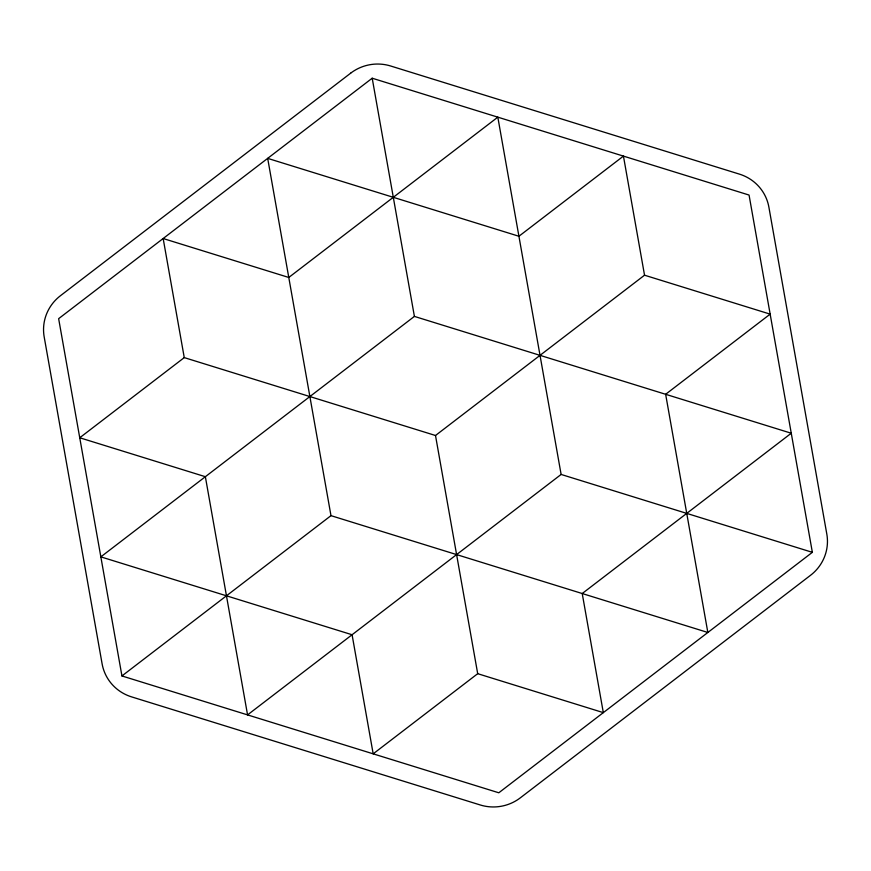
<?xml version="1.0" encoding="UTF-8"?>
<svg xmlns="http://www.w3.org/2000/svg" width="871" height="871" viewBox="0 0 871 871"><rect width="100%" height="100%" fill="white"/><g stroke="black" fill="none" stroke-linecap="round" stroke-linejoin="round"><path stroke-width="1.31" d="M372.2 78.216L58.64 318.666L121.94 675.95L498.8 792.784L812.36 552.334L749.06 195.05L372.2 78.216L414.4 316.402L100.84 556.863L352.08 634.741L373.18 753.84L477.7 673.686L603.32 712.63L582.22 593.532L791.26 433.235L414.4 316.402M121.94 675.95L330.98 515.654L707.84 632.477L665.64 394.291L770.16 314.137L644.54 275.203L435.5 435.5L184.26 357.611L79.74 437.765L205.36 476.709L247.56 714.895L561.12 474.445L812.36 552.334M644.54 275.203L623.44 156.105L518.92 236.259L267.68 158.37L330.98 515.654M561.12 474.445L497.82 117.16L288.78 277.468L163.16 238.523L184.26 357.611M435.5 435.5L477.7 673.686M350.643 73.186L60.437 295.726A43.539 42.603 -12.5 0 0 44.181 336.903L102.114 663.854A43.539 42.603 -12.5 0 0 131.51 696.854L480.302 804.989A43.539 42.603 -12.5 0 0 520.357 797.814L810.563 575.274A43.539 42.603 -12.5 0 0 826.819 534.097L768.886 207.146A43.539 42.603 -12.5 0 0 739.49 174.146L390.698 66.011A43.539 42.603 -12.5 0 0 350.643 73.186"/></g></svg>
